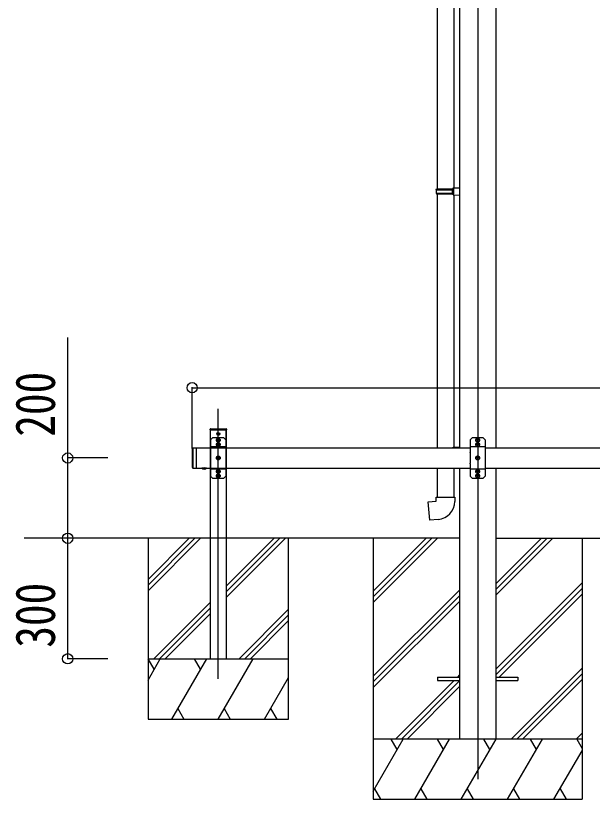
# Model space of a CAD drawing. Units: millimetres, scale not verified. Extents: x -12615 to 12615, y -8910 to 8910.
# Drawn here: x -6303 to -4867, y -5357 to -3406 of the extents above; entities that cross this region are included whole.
import ezdxf
from ezdxf.enums import TextEntityAlignment as Align

# ---------------------------------------------------------------- set-up
doc = ezdxf.new("R2010")
doc.units = ezdxf.units.MM
doc.header["$LTSCALE"] = 40
for name, color, linetype in [('0-3_YKK_12', 2, 'Continuous'), ('0-4_YKK_13', 4, 'Continuous'), ('0-5_YKK_A1', 4, 'Continuous'), ('0-6_YKK_D', 6, 'Continuous')]:
    doc.layers.add(name, color=color, linetype=linetype)
doc.styles.add('ＭＳ ゴシック', font='')
doc.styles.get('ＭＳ ゴシック').set_extended_font_data('MS Gothic')

msp = doc.modelspace()

# ---------------------------------------------------------------- linework, layer by layer
at = {"layer": '0-3_YKK_12'}
for p, q in [((-5152.11, -2607.32), (-5152.11, -5307.32)), ((-5798.11, -5057.32), (-5798.11, -4384.82)), ((-5802.26, -4447.32), (-5793.96, -4447.32)), ((-5798.11, -4451.47), (-5798.11, -4443.17)), ((-5792.38, -4462.82), (-5803.85, -4462.82)), ((-5798.11, -4468.55), (-5798.11, -4457.08)), ((-5798.11, -4479.55), (-5798.11, -4468.08)), ((-5146.38, -4462.82), (-5157.85, -4462.82)), ((-5152.11, -4468.55), (-5152.11, -4457.08)), ((-5152.11, -4479.55), (-5152.11, -4468.08)), ((-5792.38, -4473.82), (-5803.85, -4473.82)), ((-5146.38, -4473.82), (-5157.85, -4473.82)), ((-5792.38, -4507.32), (-5803.85, -4507.32)), ((-5798.11, -4513.05), (-5798.11, -4501.58)), ((-5146.38, -4507.32), (-5157.85, -4507.32)), ((-5152.11, -4513.05), (-5152.11, -4501.58)), ((-5792.38, -4540.82), (-5803.85, -4540.82)), ((-5798.11, -4546.55), (-5798.11, -4535.08)), ((-5798.11, -4557.55), (-5798.11, -4546.08)), ((-5146.38, -4540.82), (-5157.85, -4540.82)), ((-5152.11, -4546.55), (-5152.11, -4535.08)), ((-5152.11, -4557.55), (-5152.11, -4546.08)), ((-5792.38, -4551.82), (-5803.85, -4551.82)), ((-5146.38, -4551.82), (-5157.85, -4551.82))]:
    msp.add_line(p, q, dxfattribs=at)
at = {"layer": '0-4_YKK_13'}
for p, q in [((-5253.31, -3093.37), (-5253.31, -3837.56)), ((-5211.31, -3095.93), (-5211.31, -3835)), ((-5255.31, -3839.56), (-5254.31, -3837.56)), ((-5255.31, -3839.56), (-5211.31, -3839.56)), ((-5255.31, -3839.56), (-5255.31, -3847.56)), ((-5254.31, -3837.56), (-5211.31, -3837.56)), ((-5215.79, -3839.56), (-5216.22, -3837.56)), ((-5213.31, -3835.06), (-5197.31, -3834.59)), ((-5213.31, -3837.06), (-5213.31, -3835.06)), ((-5213.31, -3837.06), (-5211.31, -3837.06)), ((-5197.31, -3834.59), (-5197.31, -3852.53)), ((-5255.31, -3847.56), (-5211.31, -3847.56)), ((-5255.31, -3847.56), (-5254.31, -3849.56)), ((-5254.31, -3849.56), (-5211.31, -3849.56)), ((-5253.31, -3849.56), (-5253.31, -4482.32)), ((-5213.31, -3852.06), (-5213.31, -3850.06)), ((-5213.31, -3852.06), (-5197.31, -3852.53)), ((-5211.31, -3852.12), (-5211.34, -4480.16)), ((-5818.61, -4437.32), (-5818.52, -4435.76)), ((-5817.62, -4437.32), (-5818.61, -4437.32)), ((-5817.62, -4437.32), (-5778.61, -4437.32)), ((-5817.52, -4434.82), (-5778.71, -4434.82)), ((-5800.16, -4446.97), (-5800.16, -4447.67)), ((-5800.16, -4446.97), (-5798.96, -4446.97)), ((-5800.16, -4447.67), (-5798.96, -4447.67)), ((-5798.46, -4445.27), (-5797.76, -4445.27)), ((-5798.46, -4445.27), (-5798.46, -4446.47)), ((-5798.46, -4448.17), (-5798.46, -4449.37)), ((-5797.76, -4445.27), (-5797.76, -4446.47)), ((-5797.76, -4448.17), (-5797.76, -4449.37)), ((-5797.26, -4446.97), (-5796.06, -4446.97)), ((-5797.26, -4447.67), (-5796.06, -4447.67)), ((-5796.06, -4446.97), (-5796.06, -4447.67)), ((-5812.11, -4457.32), (-5817.11, -4462.32)), ((-5817.11, -4462.32), (-5817.11, -4492.6)), ((-5798.83, -4457.32), (-5812.11, -4457.32)), ((-5800.49, -4462.22), (-5799.45, -4462.21)), ((-5800.49, -4463.41), (-5799.45, -4463.43)), ((-5799.45, -4462.21), (-5798.84, -4462.09)), ((-5799.45, -4463.43), (-5798.84, -4463.55)), ((-5798.73, -4461.48), (-5798.84, -4462.09)), ((-5798.73, -4464.15), (-5798.84, -4463.55)), ((-5798.71, -4460.44), (-5798.73, -4461.48)), ((-5798.71, -4465.19), (-5798.73, -4464.15)), ((-5798.46, -4449.37), (-5797.76, -4449.37)), ((-5797.52, -4460.44), (-5797.5, -4461.48)), ((-5797.52, -4465.19), (-5797.5, -4464.15)), ((-5797.5, -4461.48), (-5797.38, -4462.09)), ((-5797.5, -4464.15), (-5797.38, -4463.55)), ((-5784.11, -4457.32), (-5797.4, -4457.32)), ((-5796.78, -4462.21), (-5797.38, -4462.09)), ((-5796.78, -4463.43), (-5797.38, -4463.55)), ((-5795.74, -4462.22), (-5796.78, -4462.21)), ((-5795.74, -4463.41), (-5796.78, -4463.43)), ((-5784.11, -4457.32), (-5779.11, -4462.32)), ((-5779.11, -4462.32), (-5779.11, -4492.6)), ((-5166.11, -4457.32), (-5171.11, -4462.32)), ((-5171.11, -4462.32), (-5171.11, -4492.6)), ((-5152.83, -4457.32), (-5166.11, -4457.32)), ((-5154.49, -4462.22), (-5153.45, -4462.21)), ((-5154.49, -4463.41), (-5153.45, -4463.43)), ((-5153.45, -4462.21), (-5152.84, -4462.09)), ((-5153.45, -4463.43), (-5152.84, -4463.55)), ((-5152.73, -4461.48), (-5152.84, -4462.09)), ((-5152.73, -4464.15), (-5152.84, -4463.55)), ((-5152.71, -4460.44), (-5152.73, -4461.48)), ((-5152.71, -4465.19), (-5152.73, -4464.15)), ((-5151.52, -4460.44), (-5151.5, -4461.48)), ((-5151.52, -4465.19), (-5151.5, -4464.15)), ((-5151.5, -4461.48), (-5151.38, -4462.09)), ((-5151.5, -4464.15), (-5151.38, -4463.55)), ((-5138.11, -4457.32), (-5151.4, -4457.32)), ((-5150.78, -4462.21), (-5151.38, -4462.09)), ((-5150.78, -4463.43), (-5151.38, -4463.55)), ((-5149.74, -4462.22), (-5150.78, -4462.21)), ((-5149.74, -4463.41), (-5150.78, -4463.43)), ((-5138.11, -4457.32), (-5133.11, -4462.32)), ((-5133.11, -4462.32), (-5133.11, -4492.6)), ((-5863.11, -4484.32), (-5863.11, -4530.32)), ((-5861.11, -4482.32), (-5861.11, -4532.32)), ((-5853.11, -4482.32), (-5853.11, -4532.32)), ((-5779.11, -4479.72), (-5817.11, -4479.72)), ((-5800.49, -4473.22), (-5799.45, -4473.21)), ((-5800.49, -4474.41), (-5799.45, -4474.43)), ((-5799.45, -4473.21), (-5798.84, -4473.09)), ((-5799.45, -4474.43), (-5798.84, -4474.55)), ((-5798.73, -4472.48), (-5798.84, -4473.09)), ((-5798.73, -4475.15), (-5798.84, -4474.55)), ((-5798.71, -4471.44), (-5798.73, -4472.48)), ((-5798.71, -4476.19), (-5798.73, -4475.15)), ((-5797.52, -4471.44), (-5797.5, -4472.48)), ((-5797.52, -4476.19), (-5797.5, -4475.15)), ((-5797.5, -4472.48), (-5797.38, -4473.09)), ((-5797.5, -4475.15), (-5797.38, -4474.55)), ((-5796.78, -4473.21), (-5797.38, -4473.09)), ((-5796.78, -4474.43), (-5797.38, -4474.55)), ((-5795.74, -4473.22), (-5796.78, -4473.21)), ((-5795.74, -4474.41), (-5796.78, -4474.43)), ((-5213.31, -4480.22), (-5197.31, -4479.75)), ((-5213.31, -4482.22), (-5213.31, -4480.22)), ((-5213.31, -4482.22), (-5211.31, -4482.22)), ((-5211.31, -4482.32), (-5211.31, -4482.22)), ((-5197.31, -4479.75), (-5197.31, -4482.32)), ((-5133.11, -4479.72), (-5171.11, -4479.72)), ((-5154.49, -4473.22), (-5153.45, -4473.21)), ((-5154.49, -4474.41), (-5153.45, -4474.43)), ((-5153.45, -4473.21), (-5152.84, -4473.09)), ((-5153.45, -4474.43), (-5152.84, -4474.55)), ((-5152.73, -4472.48), (-5152.84, -4473.09)), ((-5152.73, -4475.15), (-5152.84, -4474.55)), ((-5152.71, -4471.44), (-5152.73, -4472.48)), ((-5152.71, -4476.19), (-5152.73, -4475.15)), ((-5151.52, -4471.44), (-5151.5, -4472.48)), ((-5151.52, -4476.19), (-5151.5, -4475.15)), ((-5151.5, -4472.48), (-5151.38, -4473.09)), ((-5151.5, -4475.15), (-5151.38, -4474.55)), ((-5150.78, -4473.21), (-5151.38, -4473.09)), ((-5150.78, -4474.43), (-5151.38, -4474.55)), ((-5149.74, -4473.22), (-5150.78, -4473.21)), ((-5149.74, -4474.41), (-5150.78, -4474.43)), ((-5817.11, -4494.03), (-5817.11, -4520.6)), ((-5800.49, -4506.72), (-5799.45, -4506.71)), ((-5799.45, -4506.71), (-5798.84, -4506.59)), ((-5798.73, -4505.98), (-5798.84, -4506.59)), ((-5798.71, -4504.94), (-5798.73, -4505.98)), ((-5797.52, -4504.94), (-5797.5, -4505.98)), ((-5797.5, -4505.98), (-5797.38, -4506.59)), ((-5796.78, -4506.71), (-5797.38, -4506.59)), ((-5795.74, -4506.72), (-5796.78, -4506.71)), ((-5779.11, -4494.03), (-5779.11, -4520.6)), ((-5171.11, -4494.03), (-5171.11, -4520.6)), ((-5154.49, -4506.72), (-5153.45, -4506.71)), ((-5153.45, -4506.71), (-5152.84, -4506.59)), ((-5152.73, -4505.98), (-5152.84, -4506.59)), ((-5152.71, -4504.94), (-5152.73, -4505.98)), ((-5151.52, -4504.94), (-5151.5, -4505.98)), ((-5151.5, -4505.98), (-5151.38, -4506.59)), ((-5150.78, -4506.71), (-5151.38, -4506.59)), ((-5149.74, -4506.72), (-5150.78, -4506.71)), ((-5133.11, -4494.03), (-5133.11, -4520.6)), ((-5817.11, -4522.03), (-5817.11, -4552.32)), ((-5800.49, -4507.91), (-5799.45, -4507.93)), ((-5799.45, -4507.93), (-5798.84, -4508.05)), ((-5798.73, -4508.65), (-5798.84, -4508.05)), ((-5798.71, -4509.69), (-5798.73, -4508.65)), ((-5797.52, -4509.69), (-5797.5, -4508.65)), ((-5797.5, -4508.65), (-5797.38, -4508.05)), ((-5796.78, -4507.93), (-5797.38, -4508.05)), ((-5795.74, -4507.91), (-5796.78, -4507.93)), ((-5779.11, -4522.03), (-5779.11, -4552.32)), ((-5171.11, -4522.03), (-5171.11, -4552.32)), ((-5154.49, -4507.91), (-5153.45, -4507.93)), ((-5153.45, -4507.93), (-5152.84, -4508.05)), ((-5152.73, -4508.65), (-5152.84, -4508.05)), ((-5152.71, -4509.69), (-5152.73, -4508.65)), ((-5151.52, -4509.69), (-5151.5, -4508.65)), ((-5151.5, -4508.65), (-5151.38, -4508.05)), ((-5150.78, -4507.93), (-5151.38, -4508.05)), ((-5149.74, -4507.91), (-5150.78, -4507.93)), ((-5133.11, -4522.03), (-5133.11, -4552.32)), ((-5863.11, -4530.32), (-5861.11, -4532.32)), ((-5861.11, -4532.32), (-5851.11, -4532.32)), ((-5827.21, -4532.32), (-5839.01, -4532.32)), ((-5839.01, -4532.32), (-5839.01, -4532.83)), ((-5827.21, -4532.32), (-5839.01, -4532.32)), ((-5839.01, -4532.32), (-5839.01, -4532.83)), ((-5827.21, -4532.83), (-5839.01, -4532.83)), ((-5827.21, -4532.83), (-5839.01, -4532.83)), ((-5830.61, -4532.32), (-5835.61, -4532.32)), ((-5830.61, -4532.32), (-5835.61, -4532.32)), ((-5827.21, -4532.32), (-5827.21, -4532.83)), ((-5827.21, -4532.32), (-5827.21, -4532.83)), ((-5779.11, -4534.92), (-5817.11, -4534.92)), ((-5800.49, -4540.22), (-5799.45, -4540.21)), ((-5800.49, -4541.41), (-5799.45, -4541.43)), ((-5799.45, -4540.21), (-5798.84, -4540.09)), ((-5799.45, -4541.43), (-5798.84, -4541.55)), ((-5798.73, -4539.48), (-5798.84, -4540.09)), ((-5798.73, -4542.15), (-5798.84, -4541.55)), ((-5798.71, -4538.44), (-5798.73, -4539.48)), ((-5798.71, -4543.19), (-5798.73, -4542.15)), ((-5797.52, -4538.44), (-5797.5, -4539.48)), ((-5797.52, -4543.19), (-5797.5, -4542.15)), ((-5797.5, -4539.48), (-5797.38, -4540.09)), ((-5797.5, -4542.15), (-5797.38, -4541.55)), ((-5796.78, -4540.21), (-5797.38, -4540.09)), ((-5796.78, -4541.43), (-5797.38, -4541.55)), ((-5795.74, -4540.22), (-5796.78, -4540.21)), ((-5795.74, -4541.41), (-5796.78, -4541.43)), ((-5253.31, -4532.32), (-5253.31, -4604.72)), ((-5211.31, -4532.32), (-5211.31, -4604.72)), ((-5133.11, -4534.92), (-5171.11, -4534.92)), ((-5154.49, -4540.22), (-5153.45, -4540.21)), ((-5154.49, -4541.41), (-5153.45, -4541.43)), ((-5153.45, -4540.21), (-5152.84, -4540.09)), ((-5153.45, -4541.43), (-5152.84, -4541.55)), ((-5152.73, -4539.48), (-5152.84, -4540.09)), ((-5152.73, -4542.15), (-5152.84, -4541.55)), ((-5152.71, -4538.44), (-5152.73, -4539.48)), ((-5152.71, -4543.19), (-5152.73, -4542.15)), ((-5151.52, -4538.44), (-5151.5, -4539.48)), ((-5151.52, -4543.19), (-5151.5, -4542.15)), ((-5151.5, -4539.48), (-5151.38, -4540.09)), ((-5151.5, -4542.15), (-5151.38, -4541.55)), ((-5150.78, -4540.21), (-5151.38, -4540.09)), ((-5150.78, -4541.43), (-5151.38, -4541.55)), ((-5149.74, -4540.22), (-5150.78, -4540.21)), ((-5149.74, -4541.41), (-5150.78, -4541.43)), ((-5812.11, -4557.32), (-5817.11, -4552.32)), ((-5812.11, -4557.32), (-5798.83, -4557.32)), ((-5800.49, -4551.22), (-5799.45, -4551.21)), ((-5800.49, -4552.41), (-5799.45, -4552.43)), ((-5799.45, -4551.21), (-5798.84, -4551.09)), ((-5799.45, -4552.43), (-5798.84, -4552.55)), ((-5798.73, -4550.48), (-5798.84, -4551.09)), ((-5798.73, -4553.15), (-5798.84, -4552.55)), ((-5798.71, -4549.44), (-5798.73, -4550.48)), ((-5798.71, -4554.19), (-5798.73, -4553.15)), ((-5797.52, -4549.44), (-5797.5, -4550.48)), ((-5797.52, -4554.19), (-5797.5, -4553.15)), ((-5797.5, -4550.48), (-5797.38, -4551.09)), ((-5797.5, -4553.15), (-5797.38, -4552.55)), ((-5797.4, -4557.32), (-5784.11, -4557.32)), ((-5796.78, -4551.21), (-5797.38, -4551.09)), ((-5796.78, -4552.43), (-5797.38, -4552.55)), ((-5795.74, -4551.22), (-5796.78, -4551.21)), ((-5795.74, -4552.41), (-5796.78, -4552.43)), ((-5784.11, -4557.32), (-5779.11, -4552.32)), ((-5166.11, -4557.32), (-5171.11, -4552.32)), ((-5166.11, -4557.32), (-5152.83, -4557.32)), ((-5154.49, -4551.22), (-5153.45, -4551.21)), ((-5154.49, -4552.41), (-5153.45, -4552.43)), ((-5153.45, -4551.21), (-5152.84, -4551.09)), ((-5153.45, -4552.43), (-5152.84, -4552.55)), ((-5152.73, -4550.48), (-5152.84, -4551.09)), ((-5152.73, -4553.15), (-5152.84, -4552.55)), ((-5152.71, -4549.44), (-5152.73, -4550.48)), ((-5152.71, -4554.19), (-5152.73, -4553.15)), ((-5151.52, -4549.44), (-5151.5, -4550.48)), ((-5151.52, -4554.19), (-5151.5, -4553.15)), ((-5151.5, -4550.48), (-5151.38, -4551.09)), ((-5151.5, -4553.15), (-5151.38, -4552.55)), ((-5151.4, -4557.32), (-5138.11, -4557.32)), ((-5150.78, -4551.21), (-5151.38, -4551.09)), ((-5150.78, -4552.43), (-5151.38, -4552.55)), ((-5149.74, -4551.22), (-5150.78, -4551.21)), ((-5149.74, -4552.41), (-5150.78, -4552.43)), ((-5138.11, -4557.32), (-5133.11, -4552.32)), ((-5255.31, -4604.72), (-5209.31, -4604.72)), ((-5255.31, -4614.72), (-5255.31, -4604.72)), ((-5209.31, -4604.72), (-5209.31, -4615.64)), ((-5252.11, -5052.82), (-5252.11, -5061.82)), ((-5252.11, -5052.82), (-5197.31, -5052.82)), ((-5106.91, -5052.82), (-5052.11, -5052.82)), ((-5052.11, -5052.82), (-5052.11, -5061.82)), ((-5252.11, -5061.82), (-5197.31, -5061.82)), ((-5106.91, -5061.82), (-5052.11, -5061.82))]:
    msp.add_line(p, q, dxfattribs=at)
for points in [[(-5215.79, -3839.56), (-5215.79, -3847.56), (-5216.22, -3849.56)], [(-5213.31, -3850.06), (-5211.31, -3850.06), (-5211.31, -3837.06)], [(-5777.71, -4435.76), (-5777.61, -4437.32), (-5778.61, -4437.32)], [(-5863.11, -4484.32), (-5861.11, -4482.32), (-5851.11, -4482.32)], [(-5835.56, -4535.03), (-5834.26, -4532.37), (-5833.11, -4531.76)], [(-5835.56, -4535.03), (-5834.26, -4532.37), (-5833.11, -4531.76)], [(-5830.66, -4535.03), (-5831.96, -4532.37), (-5833.11, -4531.76)], [(-5830.66, -4535.03), (-5831.96, -4532.37), (-5833.11, -4531.76)], [(-5250.39, -4660.47), (-5271.23, -4662.29), (-5275.24, -4616.46), (-5255.31, -4614.72)]]:
    msp.add_lwpolyline(points, dxfattribs=at)
for centre, radius in [((-5798.11, -4447.32), 3.75), ((-5798.11, -4462.82), 4.74), ((-5152.11, -4462.82), 4.74), ((-5798.11, -4473.82), 4.74), ((-5152.11, -4473.82), 4.74), ((-5798.11, -4507.32), 4.74), ((-5152.11, -4507.32), 4.74), ((-5798.11, -4540.82), 4.74), ((-5152.11, -4540.82), 4.74), ((-5798.11, -4551.82), 4.74), ((-5152.11, -4551.82), 4.74)]:
    msp.add_circle(centre, radius, dxfattribs=at)
for centre, radius, start, end in [((-5817.52, -4435.82), 1, 90, 176.5), ((-5798.96, -4446.47), 0.5, 270, 0), ((-5798.96, -4448.17), 0.5, 0, 90), ((-5797.26, -4446.47), 0.5, 180, 270), ((-5797.26, -4448.17), 0.5, 90, 180), ((-5778.71, -4435.82), 1, 3.5, 90), ((-5798.11, -4462.82), 2.45, 165.9892, 194.0108), ((-5798.11, -4456.62), 1, 224.427, 315.573), ((-5798.11, -4462.82), 2.45, 75.9892, 104.0108), ((-5798.11, -4462.82), 2.45, 255.9892, 284.0108), ((-5798.11, -4462.82), 2.45, 345.9892, 14.0108), ((-5152.11, -4462.82), 2.45, 165.9892, 194.0108), ((-5152.11, -4456.62), 1, 224.427, 315.573), ((-5152.11, -4462.82), 2.45, 75.9892, 104.0108), ((-5152.11, -4462.82), 2.45, 255.9892, 284.0108), ((-5152.11, -4462.82), 2.45, 345.9892, 14.0108), ((-5798.11, -4473.82), 2.45, 165.9892, 194.0108), ((-5798.11, -4473.82), 2.45, 75.9892, 104.0108), ((-5798.11, -4473.82), 2.45, 255.9892, 284.0108), ((-5798.11, -4473.82), 2.45, 345.9892, 14.0108), ((-5152.11, -4473.82), 2.45, 165.9892, 194.0108), ((-5152.11, -4473.82), 2.45, 75.9892, 104.0108), ((-5152.11, -4473.82), 2.45, 255.9892, 284.0108), ((-5152.11, -4473.82), 2.45, 345.9892, 14.0108), ((-5817.81, -4493.32), 1, 314.427, 45.573), ((-5798.11, -4507.32), 2.45, 165.9892, 194.0108), ((-5798.11, -4507.32), 2.45, 75.9892, 104.0108), ((-5798.11, -4507.32), 2.45, 345.9892, 14.0108), ((-5778.41, -4493.32), 1, 134.427, 225.573), ((-5171.81, -4493.32), 1, 314.427, 45.573), ((-5152.11, -4507.32), 2.45, 165.9892, 194.0108), ((-5152.11, -4507.32), 2.45, 75.9892, 104.0108), ((-5152.11, -4507.32), 2.45, 345.9892, 14.0108), ((-5132.41, -4493.32), 1, 134.427, 225.573), ((-5817.81, -4521.32), 1, 314.427, 45.573), ((-5798.11, -4507.32), 2.45, 255.9892, 284.0108), ((-5778.41, -4521.32), 1, 134.427, 225.573), ((-5171.81, -4521.32), 1, 314.427, 45.573), ((-5152.11, -4507.32), 2.45, 255.9892, 284.0108), ((-5132.41, -4521.32), 1, 134.427, 225.573), ((-5833.11, -4527.4), 8.02, 222.61678, 317.38322), ((-5833.11, -4527.4), 8.02, 222.61678, 317.38322), ((-5798.11, -4540.82), 2.45, 165.9892, 194.0108), ((-5798.11, -4540.82), 2.45, 75.9892, 104.0108), ((-5798.11, -4540.82), 2.45, 255.9892, 284.0108), ((-5798.11, -4540.82), 2.45, 345.9892, 14.0108), ((-5152.11, -4540.82), 2.45, 165.9892, 194.0108), ((-5152.11, -4540.82), 2.45, 75.9892, 104.0108), ((-5152.11, -4540.82), 2.45, 255.9892, 284.0108), ((-5152.11, -4540.82), 2.45, 345.9892, 14.0108), ((-5798.11, -4551.82), 2.45, 165.9892, 194.0108), ((-5798.11, -4558.02), 1, 44.427, 135.573), ((-5798.11, -4551.82), 2.45, 75.9892, 104.0108), ((-5798.11, -4551.82), 2.45, 255.9892, 284.0108), ((-5798.11, -4551.82), 2.45, 345.9892, 14.0108), ((-5152.11, -4551.82), 2.45, 165.9892, 194.0108), ((-5152.11, -4558.02), 1, 44.427, 135.573), ((-5152.11, -4551.82), 2.45, 75.9892, 104.0108), ((-5152.11, -4551.82), 2.45, 255.9892, 284.0108), ((-5152.11, -4551.82), 2.45, 345.9892, 14.0108), ((-5254.31, -4615.64), 45, 275, 0)]:
    msp.add_arc(centre, radius, start, end, dxfattribs=at)
at = {"layer": '0-5_YKK_A1'}
for p, q in [((-5197.31, -2780.93), (-5197.31, -4482.32)), ((-5106.91, -2780.93), (-5106.91, -4482.32)), ((-5818.11, -4437.32), (-5778.11, -4437.32)), ((-5818.11, -4437.32), (-5818.11, -5007.32)), ((-5778.11, -4462.65), (-5778.11, -4437.32)), ((-5778.11, -4437.32), (-5778.11, -5007.32)), ((-5853.11, -4482.32), (-5171.11, -4482.32)), ((-5133.11, -4482.32), (-3739.11, -4482.32)), ((-5853.11, -4532.32), (-5171.11, -4532.32)), ((-5197.31, -4532.32), (-5197.31, -5207.32)), ((-5133.11, -4532.32), (-3739.11, -4532.32)), ((-5106.91, -4532.32), (-5106.91, -5207.32)), ((-5197.31, -4707.32), (-6281.79, -4707.32)), ((-5973.11, -4707.32), (-5973.11, -5157.32)), ((-5973.11, -4809.66), (-5870.76, -4707.32)), ((-5973.11, -4823.81), (-5856.62, -4707.32)), ((-5973.11, -4837.95), (-5842.48, -4707.32)), ((-5778.11, -4855.08), (-5630.35, -4707.32)), ((-5778.11, -4840.94), (-5644.49, -4707.32)), ((-5778.11, -4826.8), (-5658.63, -4707.32)), ((-5623.11, -5157.32), (-5623.11, -4707.32)), ((-5412.11, -4707.32), (-5412.11, -5357.31)), ((-5412.11, -4838.82), (-5280.61, -4707.32)), ((-5412.11, -4852.96), (-5266.47, -4707.32)), ((-5412.11, -4867.1), (-5252.33, -4707.32)), ((-5106.91, -4707.32), (-3765.31, -4707.32)), ((-5106.91, -4849.25), (-4964.98, -4707.32)), ((-5106.91, -4835.1), (-4979.12, -4707.32)), ((-5106.91, -4820.96), (-4993.27, -4707.32)), ((-4892.11, -4707.32), (-4892.11, -5357.31)), ((-5106.91, -5033.09), (-4892.11, -4818.29)), ((-5412.11, -5050.95), (-5197.31, -4836.15)), ((-5106.91, -5047.23), (-4892.11, -4832.44)), ((-5412.11, -5065.09), (-5197.31, -4850.29)), ((-5098.35, -5052.82), (-4892.11, -4846.58)), ((-5958.64, -5007.32), (-5818.11, -4866.8)), ((-5412.11, -5079.23), (-5197.31, -4864.43)), ((-5944.49, -5007.32), (-5818.11, -4880.94)), ((-5930.35, -5007.32), (-5818.11, -4895.08)), ((-5746.5, -5007.32), (-5623.11, -4883.93)), ((-5732.36, -5007.32), (-5623.11, -4898.07)), ((-5718.22, -5007.32), (-5623.11, -4912.21)), ((-5973.11, -5060.43), (-5942.45, -5007.32)), ((-5973.11, -5007.32), (-5623.11, -5007.32)), ((-5957.45, -5033.3), (-5972.45, -5007.32)), ((-5913.58, -5157.32), (-5826.98, -5007.32)), ((-5841.98, -5033.3), (-5856.98, -5007.32)), ((-5818.11, -5007.32), (-5778.11, -5007.32)), ((-5798.11, -5157.32), (-5711.51, -5007.32)), ((-5069.01, -5207.32), (-4892.11, -5030.43)), ((-5201.85, -5052.82), (-5197.31, -5048.28)), ((-5054.86, -5207.32), (-4892.11, -5044.57)), ((-5682.64, -5157.32), (-5623.11, -5054.21)), ((-5356.35, -5207.32), (-5210.85, -5061.82)), ((-5342.21, -5207.32), (-5197.31, -5062.42)), ((-5040.72, -5207.32), (-4892.11, -5058.71)), ((-5328.06, -5207.32), (-5197.31, -5076.57)), ((-5898.58, -5131.34), (-5883.58, -5157.32)), ((-5783.11, -5131.34), (-5768.11, -5157.32)), ((-5667.64, -5131.34), (-5652.64, -5157.32)), ((-5973.11, -5157.32), (-5623.11, -5157.32)), ((-5412.11, -5336.83), (-5337.34, -5207.31)), ((-4892.11, -5207.32), (-5412.11, -5207.32)), ((-5352.34, -5233.3), (-5367.34, -5207.32)), ((-5308.47, -5357.31), (-5221.87, -5207.32)), ((-5236.87, -5233.3), (-5251.87, -5207.31)), ((-5193, -5357.31), (-5106.4, -5207.32)), ((-5121.4, -5233.3), (-5136.4, -5207.31)), ((-5077.53, -5357.31), (-4990.93, -5207.32)), ((-5005.93, -5233.3), (-5020.93, -5207.31)), ((-4906.87, -5207.32), (-4892.11, -5192.56)), ((-4905.46, -5207.32), (-4892.11, -5230.43)), ((-4892.73, -5207.32), (-4892.11, -5206.7)), ((-4962.06, -5357.31), (-4892.11, -5236.17)), ((-5408.94, -5331.34), (-5393.94, -5357.31)), ((-5293.47, -5331.33), (-5278.47, -5357.31)), ((-5178, -5331.34), (-5163, -5357.31)), ((-5062.53, -5331.34), (-5047.53, -5357.31)), ((-4947.06, -5331.34), (-4932.06, -5357.31)), ((-5412.11, -5357.31), (-4892.11, -5357.31))]:
    msp.add_line(p, q, dxfattribs=at)
at = {"layer": '0-6_YKK_D'}
for p, q in [((-5863.11, -4483.32), (-5863.11, -4331.32)), ((-5863.11, -4332.32), (-3009.11, -4332.32)), ((-6073.11, -4507.32), (-6174.11, -4507.32)), ((-6073.11, -4707.31), (-6174.11, -4707.31)), ((-6073.11, -4707.31), (-6174.11, -4707.31)), ((-6173.11, -5007.32), (-6173.11, -4707.31)), ((-6073.11, -5007.32), (-6174.11, -5007.32))]:
    msp.add_line(p, q, dxfattribs=at)
msp.add_lwpolyline([(-6173.11, -4707.31), (-6173.11, -4507.32), (-6173.11, -4207.52)], dxfattribs=at)
for centre in [(-5863.11, -4332.32), (-6173.11, -4507.32), (-6173.11, -4707.31), (-6173.11, -4707.31), (-6173.11, -5007.32)]:
    msp.add_circle(centre, 12.75, dxfattribs=at)

# ---------------------------------------------------------------- texts
at = {"layer": '0-6_YKK_D', "style": 'ＭＳ ゴシック', "width": 0.8}
for s, p in [('200', (-6175.11, -4454.32)), ('300', (-6175.11, -4979.72))]:
    msp.add_text(s, height=98.97, rotation=90, dxfattribs=at).set_placement(p, align=Align.BOTTOM_LEFT)

doc.saveas('drawing.dxf')
